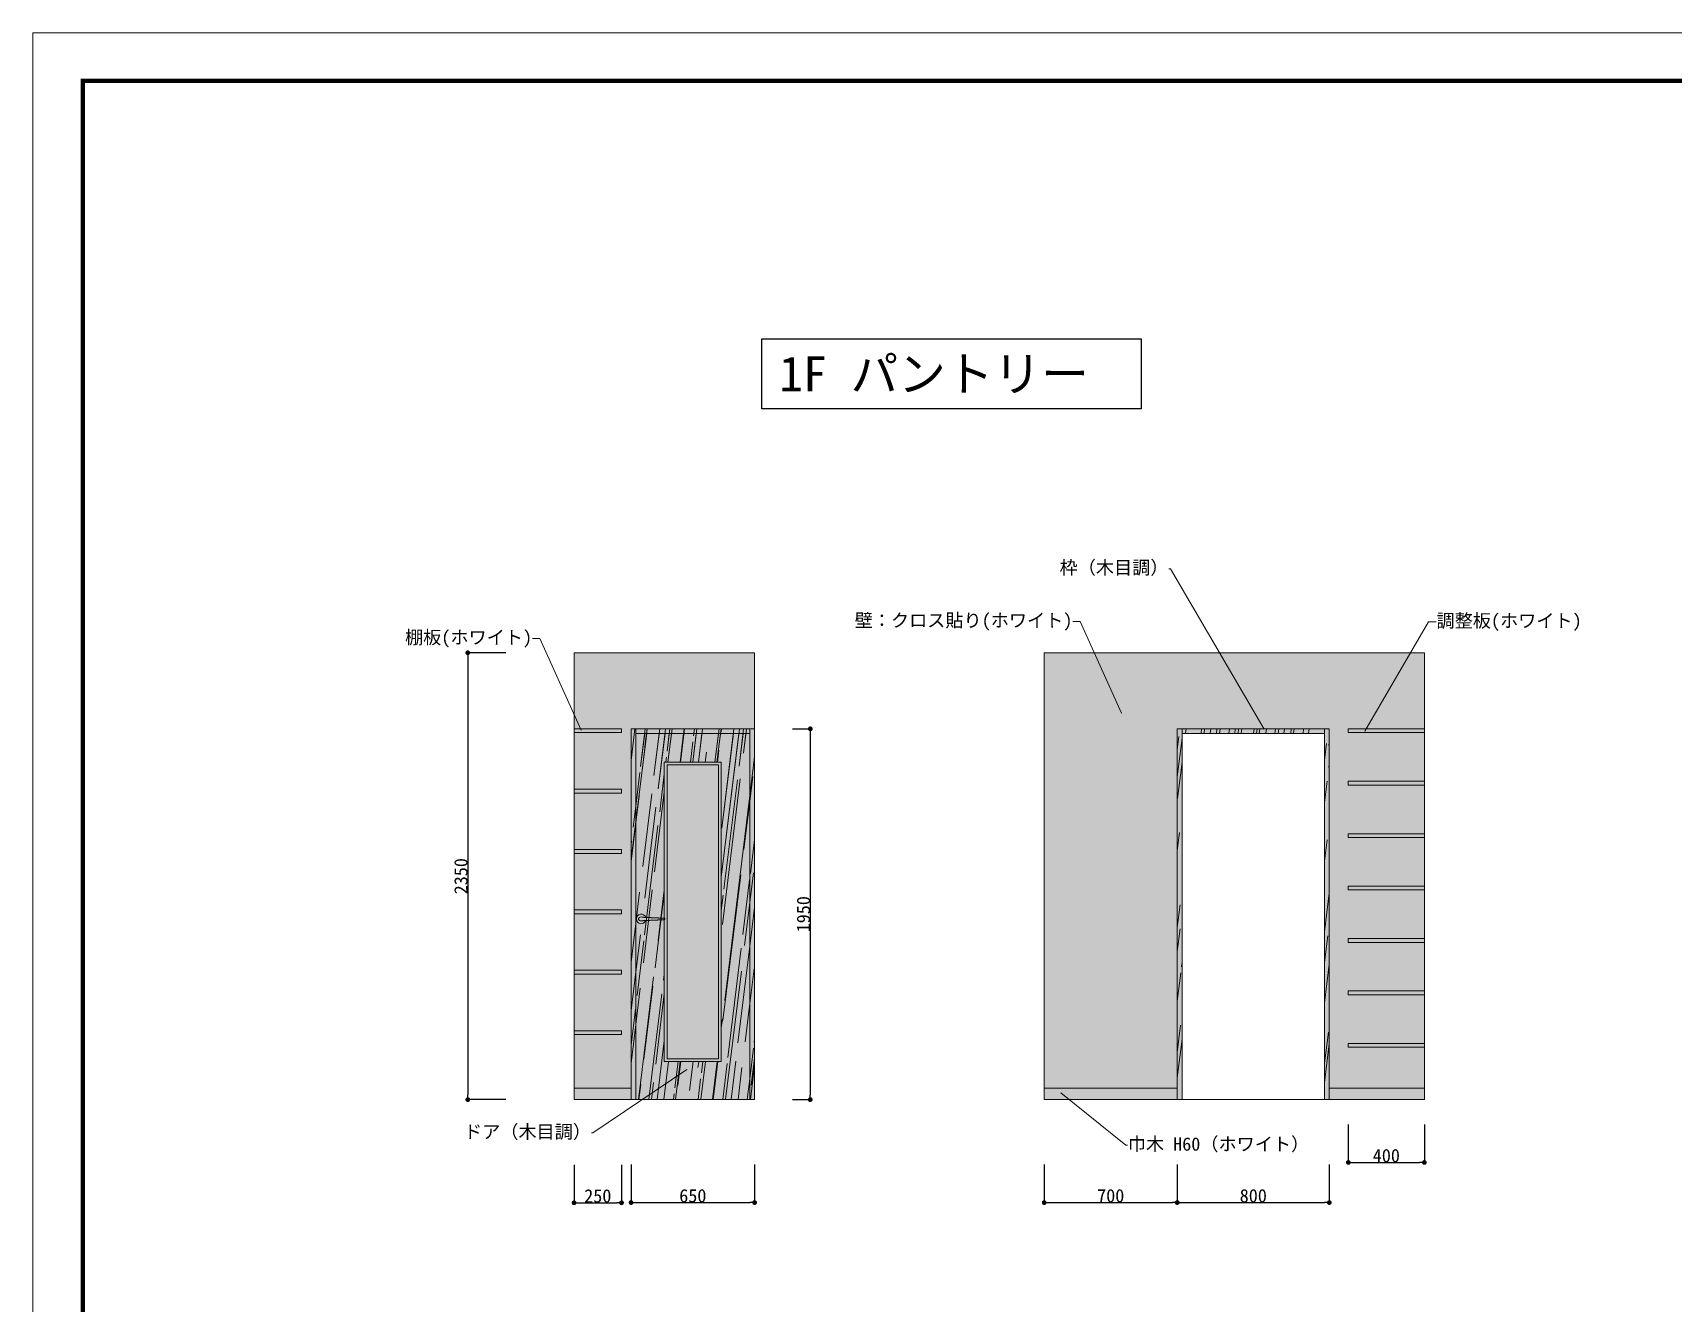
# Model space of a CAD drawing. Header units: millimetres. Extents: x -63086 to 144078, y -129912 to 13382.
# Drawn here: x 13391 to 22021, y -65990 to -59310 of the extents above; entities that cross this region are included whole.
import ezdxf
from ezdxf import colors
from ezdxf.entities.mleader import LeaderData, LeaderLine
from ezdxf.math import Vec2, Vec3

# ---------------------------------------------------------------- set-up
doc = ezdxf.new("R2010")
doc.units = ezdxf.units.MM
doc.layers.get('0').update_dxf_attribs({"lineweight": 0})
for name, color, linetype, lineweight in [('002寸法', 7, 'Continuous', 0), ('01用紙枠', 7, 'Continuous', 5), ('097家具', 7, 'Continuous', 0), ('展開', 7, 'Continuous', 9), ('展開建具用', 250, 'Continuous', 9)]:
    doc.layers.add(name, color=color, linetype=linetype, lineweight=lineweight)
doc.layers.add('文字', color=7, linetype='Continuous')
doc.styles.get("Standard").update_dxf_attribs({"font": 'MS Mincho.ttf'})
doc.styles.add('小岩', font='MS Mincho.ttf', dxfattribs={"height": 150})
doc.dimstyles.new('寸法', dxfattribs={"dimtxt": 70, "dimasz": 25, "dimexe": 1.5, "dimexo": 200, "dimtad": 1, "dimdec": 0, "dimtxsty": 'Standard', "dimblk": 'DOT', "dimcen": 2.5, "dimadec": 0, "dimazin": 0, "dimtfac": 1, "dimtdec": 0, "dimtmove": 0, "dimatfit": 3, "dimfxl": 200, "dimfxlon": 1, "dimarcsym": 0})
pattern_1 = [(83, (1252.19, 1136.71), (-69.92233, 222.52405), [1447.8, -193.04, 482.6, -96.52]), (83, (1219.93, 1270), (-139.17757, -80.156), [289.56, -31.8516, 579.12, -72.39]), (83, (1176.64, 1194.606), (-3.01966, 506.04398), [772.16, -135.128, 386.08, -96.52])]

# ---------------------------------------------------------------- blocks, each defined once
blk = doc.blocks.new('_Dot')
at = {"color": 0, "linetype": 'ByBlock', "lineweight": -2}
blk.add_line((-0.5, 0), (-1, 0), dxfattribs=at)
at = {"color": 0, "linetype": 'ByBlock', "const_width": 0.5}
blk.add_lwpolyline([(-0.25, 0, 1), (0.25, 0, 1)], format="xyb", close=True, dxfattribs=at)
blk = doc.blocks.new('*D264')
at = {"layer": 'Defpoints', "color": 0, "ltscale": 10, "transparency": 16777216}
for p in [(16238, -62569.8), (15679, -64919.8), (16238, -64919.8)]:
    blk.add_point(p, dxfattribs=at)
at = {"layer": '展開建具用', "color": 0, "lineweight": -2, "ltscale": 10, "transparency": 16777216}
for p, q in [((15879, -62569.8), (15677.5, -62569.8)), ((15679, -62594.8), (15679, -64894.8)), ((15879, -64919.8), (15677.5, -64919.8))]:
    blk.add_line(p, q, dxfattribs=at)
at = {"layer": '展開建具用', "color": 0, "lineweight": -2, "ltscale": 10, "transparency": 16777216, "xscale": 25, "yscale": 25, "zscale": 25}
for p, rotation in [((15679, -62569.8), 90), ((15679, -64919.8), 270)]:
    blk.add_blockref('_Dot', p, dxfattribs=dict(at, rotation=rotation))
at = {"layer": '展開建具用', "color": 0, "ltscale": 10, "transparency": 16777216, "insert": (15643.4, -63744.8), "char_height": 70, "attachment_point": 5, "rotation": 90}
blk.add_mtext('2350', dxfattribs=at)
blk = doc.blocks.new('*D265')
at = {"layer": '002寸法', "color": 0, "lineweight": -2, "ltscale": 10, "transparency": 16777216}
for p, q in [((17388, -62969.8), (17482.5, -62969.8)), ((17481, -62994.8), (17481, -64894.8)), ((17388, -64919.8), (17482.5, -64919.8))]:
    blk.add_line(p, q, dxfattribs=at)
at = {"layer": 'Defpoints', "color": 0, "ltscale": 10, "transparency": 16777216}
for p in [(17188, -62969.8), (17188, -64919.8), (17481, -64919.8)]:
    blk.add_point(p, dxfattribs=at)
at = {"layer": '002寸法', "color": 0, "lineweight": -2, "ltscale": 10, "transparency": 16777216, "xscale": 25, "yscale": 25, "zscale": 25}
for p, rotation in [((17481, -62969.8), 90), ((17481, -64919.8), 270)]:
    blk.add_blockref('_Dot', p, dxfattribs=dict(at, rotation=rotation))
at = {"layer": '002寸法', "color": 0, "ltscale": 10, "transparency": 16777216, "insert": (17445.3, -63944.8), "char_height": 70, "attachment_point": 5, "rotation": 90}
blk.add_mtext('1950', dxfattribs=at)
blk = doc.blocks.new('*D266')
at = {"layer": '002寸法', "color": 0, "lineweight": -2, "ltscale": 10, "transparency": 16777216}
for p, q in [((16238, -65262.3), (16238, -65463.8)), ((16488, -65262.3), (16488, -65463.8)), ((16263, -65462.3), (16463, -65462.3))]:
    blk.add_line(p, q, dxfattribs=at)
at = {"layer": 'Defpoints', "color": 0, "ltscale": 10, "transparency": 16777216}
for p in [(16238, -64855.6), (16488, -64855.6), (16488, -65462.3)]:
    blk.add_point(p, dxfattribs=at)
at = {"layer": '002寸法', "color": 0, "lineweight": -2, "ltscale": 10, "transparency": 16777216, "xscale": 25, "yscale": 25, "zscale": 25, "rotation": 180}
blk.add_blockref('_Dot', (16238, -65462.3), dxfattribs=at)
at = {"layer": '002寸法', "color": 0, "lineweight": -2, "ltscale": 10, "transparency": 16777216, "xscale": 25, "yscale": 25, "zscale": 25}
blk.add_blockref('_Dot', (16488, -65462.3), dxfattribs=at)
at = {"layer": '002寸法', "color": 0, "ltscale": 10, "transparency": 16777216, "insert": (16363, -65426.7), "char_height": 70, "attachment_point": 5}
blk.add_mtext('250', dxfattribs=at)
blk = doc.blocks.new('*D267')
at = {"layer": '002寸法', "color": 0, "lineweight": -2, "ltscale": 10, "transparency": 16777216}
for p, q in [((16538, -65261.3), (16538, -65462.8)), ((17188, -65261.3), (17188, -65462.8)), ((16563, -65461.3), (17163, -65461.3))]:
    blk.add_line(p, q, dxfattribs=at)
at = {"layer": 'Defpoints', "color": 0, "ltscale": 10, "transparency": 16777216}
for p in [(16538, -64989.9), (17188, -64989.9), (17188, -65461.3)]:
    blk.add_point(p, dxfattribs=at)
at = {"layer": '002寸法', "color": 0, "lineweight": -2, "ltscale": 10, "transparency": 16777216, "xscale": 25, "yscale": 25, "zscale": 25, "rotation": 180}
blk.add_blockref('_Dot', (16538, -65461.3), dxfattribs=at)
at = {"layer": '002寸法', "color": 0, "lineweight": -2, "ltscale": 10, "transparency": 16777216, "xscale": 25, "yscale": 25, "zscale": 25}
blk.add_blockref('_Dot', (17188, -65461.3), dxfattribs=at)
at = {"layer": '002寸法', "color": 0, "ltscale": 10, "transparency": 16777216, "insert": (16863, -65425.7), "char_height": 70, "attachment_point": 5}
blk.add_mtext('650', dxfattribs=at)
blk = doc.blocks.new('*D268')
at = {"layer": '002寸法', "color": 0, "lineweight": -2, "ltscale": 10, "transparency": 16777216}
for p, q in [((18711.7, -65261.3), (18711.7, -65462.8)), ((19411.7, -65261.3), (19411.7, -65462.8)), ((18736.7, -65461.3), (19386.7, -65461.3))]:
    blk.add_line(p, q, dxfattribs=at)
at = {"layer": 'Defpoints', "color": 0, "ltscale": 10, "transparency": 16777216}
for p in [(18711.7, -64919.8), (19411.7, -64919.8), (19411.7, -65461.3)]:
    blk.add_point(p, dxfattribs=at)
at = {"layer": '002寸法', "color": 0, "lineweight": -2, "ltscale": 10, "transparency": 16777216, "xscale": 25, "yscale": 25, "zscale": 25, "rotation": 180}
blk.add_blockref('_Dot', (18711.7, -65461.3), dxfattribs=at)
at = {"layer": '002寸法', "color": 0, "lineweight": -2, "ltscale": 10, "transparency": 16777216, "xscale": 25, "yscale": 25, "zscale": 25}
blk.add_blockref('_Dot', (19411.7, -65461.3), dxfattribs=at)
at = {"layer": '002寸法', "color": 0, "ltscale": 10, "transparency": 16777216, "insert": (19061.7, -65425.7), "char_height": 70, "attachment_point": 5}
blk.add_mtext('700', dxfattribs=at)
blk = doc.blocks.new('*D269')
at = {"layer": '002寸法', "color": 0, "lineweight": -2, "ltscale": 10, "transparency": 16777216}
for p, q in [((19411.7, -65261.3), (19411.7, -65462.8)), ((20211.7, -65261.3), (20211.7, -65462.8)), ((19436.7, -65461.3), (20186.7, -65461.3))]:
    blk.add_line(p, q, dxfattribs=at)
at = {"layer": 'Defpoints', "color": 0, "ltscale": 10, "transparency": 16777216}
for p in [(19411.7, -64919.8), (20211.7, -64919.8), (20211.7, -65461.3)]:
    blk.add_point(p, dxfattribs=at)
at = {"layer": '002寸法', "color": 0, "lineweight": -2, "ltscale": 10, "transparency": 16777216, "xscale": 25, "yscale": 25, "zscale": 25, "rotation": 180}
blk.add_blockref('_Dot', (19411.7, -65461.3), dxfattribs=at)
at = {"layer": '002寸法', "color": 0, "lineweight": -2, "ltscale": 10, "transparency": 16777216, "xscale": 25, "yscale": 25, "zscale": 25}
blk.add_blockref('_Dot', (20211.7, -65461.3), dxfattribs=at)
at = {"layer": '002寸法', "color": 0, "ltscale": 10, "transparency": 16777216, "insert": (19811.7, -65425.7), "char_height": 70, "attachment_point": 5}
blk.add_mtext('800', dxfattribs=at)
blk = doc.blocks.new('*D270')
at = {"layer": '002寸法', "color": 0, "lineweight": -2, "ltscale": 10, "transparency": 16777216}
for p, q in [((20311.7, -65050.2), (20311.7, -65251.7)), ((20711.7, -65050.2), (20711.7, -65251.7)), ((20336.7, -65250.2), (20686.7, -65250.2))]:
    blk.add_line(p, q, dxfattribs=at)
at = {"layer": 'Defpoints', "color": 0, "ltscale": 10, "transparency": 16777216}
for p in [(20311.7, -64644.1), (20711.7, -64644.1), (20711.7, -65250.2)]:
    blk.add_point(p, dxfattribs=at)
at = {"layer": '002寸法', "color": 0, "lineweight": -2, "ltscale": 10, "transparency": 16777216, "xscale": 25, "yscale": 25, "zscale": 25, "rotation": 180}
blk.add_blockref('_Dot', (20311.7, -65250.2), dxfattribs=at)
at = {"layer": '002寸法', "color": 0, "lineweight": -2, "ltscale": 10, "transparency": 16777216, "xscale": 25, "yscale": 25, "zscale": 25}
blk.add_blockref('_Dot', (20711.7, -65250.2), dxfattribs=at)
at = {"layer": '002寸法', "color": 0, "ltscale": 10, "transparency": 16777216, "insert": (20511.7, -65214.6), "char_height": 70, "attachment_point": 5}
blk.add_mtext('400', dxfattribs=at)

msp = doc.modelspace()

# ---------------------------------------------------------------- hatches: boundary and pattern name
at = {"ltscale": 10, "true_color": 0x9c5e31, "transparency": 33554541}
h = msp.add_hatch(dxfattribs=at)
h.set_pattern_fill('AR-RROOF', color=25, scale=3.8, angle=83)
h.set_pattern_definition(pattern_1)
h.paths.add_polyline_path([(16562.967, -62969.8059), (16537.967, -62969.8059), (16537.967, -64919.8059), (16562.967, -64919.8059)])
h.paths.add_polyline_path([(17187.967, -62969.8059), (17162.967, -62969.8059), (17162.967, -64919.8059), (17187.967, -64919.8059)])
h = msp.add_hatch(dxfattribs=at)
h.set_pattern_fill('AR-RROOF', color=25, scale=3.8, angle=83)
h.set_pattern_definition(pattern_1)
h.paths.add_polyline_path([(17162.967, -62994.8059), (16562.967, -62994.8059), (16562.967, -64919.8059), (17162.967, -64919.8059)])
h.paths.add_polyline_path([(17012.967, -63144.8059), (17012.967, -64719.8059), (16712.967, -64719.8059), (16712.967, -63144.8059)], flags=16)
h.paths.add_polyline_path([(16997.967, -63159.8059), (16997.967, -64704.8059), (16727.967, -64704.8059), (16727.967, -63159.8059)], flags=0)
h.paths.add_polyline_path([(17162.967, -62969.8059), (16562.967, -62969.8059), (16562.967, -62994.8059), (17162.967, -62994.8059)])
h = msp.add_hatch(dxfattribs=at)
h.set_pattern_fill('AR-RROOF', color=25, scale=3.8, angle=83)
h.set_pattern_definition(pattern_1)
h.paths.add_polyline_path([(17162.967, -62994.8059), (16562.967, -62994.8059), (16562.967, -64919.8059), (17162.967, -64919.8059)])
h.paths.add_polyline_path([(17012.967, -63144.8059), (17012.967, -64719.8059), (16712.967, -64719.8059), (16712.967, -63144.8059)], flags=16)
h.paths.add_polyline_path([(16997.967, -63159.8059), (16997.967, -64704.8059), (16727.967, -64704.8059), (16727.967, -63159.8059)], flags=0)
h = msp.add_hatch(dxfattribs=at)
h.set_pattern_fill('AR-RROOF', color=25, scale=3.8, angle=83)
h.set_pattern_definition(pattern_1)
h.paths.add_polyline_path([(19436.7194, -62969.8059), (19411.7194, -62969.8059), (19411.7194, -64919.8059), (19436.7194, -64919.8059)])
h.paths.add_polyline_path([(20186.7194, -62969.8059), (19436.7194, -62969.8059), (19436.7194, -62994.8059), (20186.7194, -62994.8059)])
h.paths.add_polyline_path([(20211.7194, -62969.8059), (20186.7194, -62969.8059), (20186.7194, -62994.8059), (20186.7194, -64919.8059), (20211.7194, -64919.8059)])
at = {"layer": '097家具', "ltscale": 10, "true_color": 0xfffcf5, "transparency": 33554597}
h = msp.add_hatch(color=7, dxfattribs=at)
h.dxf.hatch_style = 1
h.paths.add_polyline_path([(16487.967, -62969.8059), (16237.967, -62969.8059), (16237.967, -62989.8059), (16487.967, -62989.8059)])
h.paths.add_polyline_path([(16487.967, -63287.3059), (16237.967, -63287.3059), (16237.967, -63307.3059), (16487.967, -63307.3059)])
h.paths.add_polyline_path([(16487.967, -63604.8059), (16237.967, -63604.8059), (16237.967, -63624.8059), (16487.967, -63624.8059)])
h.paths.add_polyline_path([(16487.967, -63922.3059), (16237.967, -63922.3059), (16237.967, -63942.3059), (16487.967, -63942.3059)])
h.paths.add_polyline_path([(16487.967, -64239.8059), (16237.967, -64239.8059), (16237.967, -64259.8059), (16487.967, -64259.8059)])
h.paths.add_polyline_path([(16487.967, -64557.3059), (16237.967, -64557.3059), (16237.967, -64577.3059), (16487.967, -64577.3059)])
h = msp.add_hatch(color=7, dxfattribs=at)
h.dxf.hatch_style = 1
h.paths.add_polyline_path([(20711.7194, -62969.8059), (20311.7194, -62969.8059), (20311.7194, -62989.8059), (20711.7194, -62989.8059)])
h.paths.add_polyline_path([(20711.7194, -63245.5202), (20311.7194, -63245.5202), (20311.7194, -63265.5202), (20711.7194, -63265.5202)])
h.paths.add_polyline_path([(20711.7194, -63521.2344), (20311.7194, -63521.2344), (20311.7194, -63541.2344), (20711.7194, -63541.2344)])
h.paths.add_polyline_path([(20711.7194, -63796.9487), (20311.7194, -63796.9487), (20311.7194, -63816.9487), (20711.7194, -63816.9487)])
h.paths.add_polyline_path([(20711.7194, -64072.663), (20311.7194, -64072.663), (20311.7194, -64092.663), (20711.7194, -64092.663)])
h.paths.add_polyline_path([(20711.7194, -64348.3773), (20311.7194, -64348.3773), (20311.7194, -64368.3773), (20711.7194, -64368.3773)])
h.paths.add_polyline_path([(20711.7194, -64624.0916), (20311.7194, -64624.0916), (20311.7194, -64644.0916), (20711.7194, -64644.0916)])
at = {"layer": '展開', "ltscale": 10, "true_color": 0xfffefa}
h = msp.add_hatch(color=7, dxfattribs=at)
h.dxf.hatch_style = 1
h.paths.add_polyline_path([(16537.967, -62969.8059), (16562.967, -62969.8059), (17187.967, -62969.8059), (17187.967, -62569.8059), (16237.967, -62569.8059), (16237.967, -62969.8059), (16487.967, -62969.8059), (16487.967, -62989.8059), (16237.967, -62989.8059), (16237.967, -63287.3059), (16487.967, -63287.3059), (16487.967, -63307.3059), (16237.967, -63307.3059), (16237.967, -63604.8059), (16487.967, -63604.8059), (16487.967, -63624.8059), (16237.967, -63624.8059), (16237.967, -63922.3059), (16487.967, -63922.3059), (16487.967, -63942.3059), (16237.967, -63942.3059), (16237.967, -64239.8059), (16487.967, -64239.8059), (16487.967, -64259.8059), (16237.967, -64259.8059), (16237.967, -64557.3059), (16487.967, -64557.3059), (16487.967, -64577.3059), (16237.967, -64577.3059), (16237.967, -64859.8059), (16537.967, -64859.8059), (16537.967, -63969.8059)])
h = msp.add_hatch(color=7, dxfattribs=at)
h.dxf.hatch_style = 1
h.paths.add_polyline_path([(19411.7194, -62969.8059), (20211.7194, -62969.8059), (20211.7194, -64859.8059), (20711.7194, -64859.8059), (20711.7194, -64644.0916), (20311.7194, -64644.0916), (20311.7194, -64624.0916), (20711.7194, -64624.0916), (20711.7194, -64368.3773), (20311.7194, -64368.3773), (20311.7194, -64348.3773), (20711.7194, -64348.3773), (20711.7194, -64092.663), (20311.7194, -64092.663), (20311.7194, -64072.663), (20711.7194, -64072.663), (20711.7194, -63816.9487), (20311.7194, -63816.9487), (20311.7194, -63796.9487), (20711.7194, -63796.9487), (20711.7194, -63541.2344), (20311.7194, -63541.2344), (20311.7194, -63521.2344), (20711.7194, -63521.2344), (20711.7194, -63265.5202), (20311.7194, -63265.5202), (20311.7194, -63245.5202), (20711.7194, -63245.5202), (20711.7194, -62989.8059), (20311.7194, -62989.8059), (20311.7194, -62969.8059), (20711.7194, -62969.8059), (20711.7194, -62569.8059), (18711.7194, -62569.8059), (18711.7194, -64859.8059), (19411.7194, -64859.8059)])
at = {"layer": '展開', "ltscale": 10, "true_color": 0xf0c089, "transparency": 33554607}
h = msp.add_hatch(color=31, dxfattribs=at)
h.dxf.hatch_style = 1
h.paths.add_polyline_path([(17162.967, -62969.8059), (16562.967, -62969.8059), (16562.967, -62994.8059), (17162.967, -62994.8059)])
h.paths.add_polyline_path([(16562.967, -62969.8059), (16537.967, -62969.8059), (16537.967, -64919.8059), (16562.967, -64919.8059)])
h.paths.add_polyline_path([(17187.967, -62969.8059), (17162.967, -62969.8059), (17162.967, -62994.8059), (17162.967, -64919.8059), (17187.967, -64919.8059)])
h = msp.add_hatch(color=31, dxfattribs=at)
h.dxf.hatch_style = 1
h.paths.add_polyline_path([(17162.967, -62994.8059), (16562.967, -62994.8059), (16562.967, -64919.8059), (17162.967, -64919.8059)])
h.paths.add_polyline_path([(17012.967, -63144.8059), (17012.967, -64719.8059), (16712.967, -64719.8059), (16712.967, -63144.8059)], flags=16)
h.paths.add_polyline_path([(16997.967, -63159.8059), (16997.967, -64704.8059), (16727.967, -64704.8059), (16727.967, -63159.8059)], flags=0)
h = msp.add_hatch(color=31, dxfattribs=at)
h.dxf.hatch_style = 1
h.paths.add_polyline_path([(20186.7194, -62969.8059), (19436.7194, -62969.8059), (19436.7194, -62994.8059), (20186.7194, -62994.8059)])
h.paths.add_polyline_path([(19436.7194, -62969.8059), (19411.7194, -62969.8059), (19411.7194, -64919.8059), (19436.7194, -64919.8059)])
h.paths.add_polyline_path([(20211.7194, -62969.8059), (20186.7194, -62969.8059), (20186.7194, -62994.8059), (20186.7194, -64919.8059), (20211.7194, -64919.8059)])
at = {"layer": '展開', "ltscale": 10, "true_color": 0xe89e4a, "transparency": 33554607}
h = msp.add_hatch(color=33, dxfattribs=at)
h.dxf.hatch_style = 1
h.paths.add_polyline_path([(17012.967, -63144.8059), (16712.967, -63144.8059), (16712.967, -64719.8059), (17012.967, -64719.8059)])
h.paths.add_polyline_path([(16997.967, -63159.8059), (16997.967, -64704.8059), (16727.967, -64704.8059), (16727.967, -63159.8059)], flags=16)
at = {"layer": '展開', "ltscale": 10}
h = msp.add_hatch(color=256, dxfattribs=at)
h.dxf.hatch_style = 1
h.set_gradient(color1=(122, 175, 223), name='CYLINDER')
h.paths.add_polyline_path([(16997.967, -63159.8059), (16727.967, -63159.8059), (16727.967, -64704.8059), (16997.967, -64704.8059)])
at = {"layer": '展開', "ltscale": 10, "true_color": 0xffffff}
h = msp.add_hatch(color=7, dxfattribs=at)
h.dxf.hatch_style = 1
h.paths.add_polyline_path([(16537.967, -64859.8059), (16237.967, -64859.8059), (16237.967, -64919.8059), (16537.967, -64919.8059)])
h = msp.add_hatch(color=7, dxfattribs=at)
h.dxf.hatch_style = 1
h.paths.add_polyline_path([(19411.7194, -64859.8059), (18711.7194, -64859.8059), (18711.7194, -64919.8059), (19411.7194, -64919.8059)])
h.paths.add_polyline_path([(20711.7194, -64859.8059), (20211.7194, -64859.8059), (20211.7194, -64919.8059), (20711.7194, -64919.8059)])
at = {"layer": '展開建具用', "ltscale": 10, "true_color": 0x636466, "transparency": 33554687}
h = msp.add_hatch(color=251, dxfattribs=at)
h.dxf.hatch_style = 1
edge = h.paths.add_edge_path()
edge.add_line((16716.4081, -63969.8059), (16577.9081, -63969.8059))
edge.add_line((16577.9081, -63969.8059), (16577.9081, -63972.6138))
edge.add_spline(control_points=[(16577.9081, -63972.6138), (16577.9081, -63972.8879), (16577.9412, -63973.0955), (16578.0738, -63973.5), (16578.1699, -63973.687), (16578.2958, -63973.8585)], knot_values=[0, 0, 0, 0, 0.5, 0.5, 1, 1, 1, 1], degree=3, periodic=0)
edge.add_arc((16591.0253, -63964.5158), 15.79, 216.27792689, 287.87990116)
edge.add_spline(control_points=[(16595.8732, -63979.5433), (16595.9332, -63979.5339), (16596.1275, -63979.5042), (16596.5581, -63979.4417), (16597.2132, -63979.354), (16597.9865, -63979.2571), (16598.7982, -63979.1606), (16599.6344, -63979.0648), (16600.5127, -63978.967), (16601.4681, -63978.8625), (16602.442, -63978.7579), (16603.4561, -63978.651), (16604.4736, -63978.5453), (16605.3913, -63978.4522), (16606.0217, -63978.3859), (16606.3545, -63978.3471), (16606.541, -63978.3333), (16606.8057, -63978.3153), (16607.1929, -63978.2914), (16607.783, -63978.2578), (16608.6179, -63978.214), (16609.5828, -63978.1667), (16610.8249, -63978.1085), (16612.3289, -63978.0412), (16613.8088, -63977.9747), (16614.7239, -63977.9337), (16615.0551, -63977.9188)], knot_values=[0.028240646, 0.028240646, 0.028240646, 0.028240646, 0.037245132, 0.054306388, 0.070959441, 0.086140608, 0.100104464, 0.112862601, 0.12460923, 0.136474019, 0.149774797, 0.161160669, 0.173281009, 0.184572217, 0.194356173, 0.203135294, 0.210902046, 0.21568858, 0.220155402, 0.226420437, 0.233413261, 0.240686241, 0.247886187, 0.259671133, 0.271817682, 0.278709051, 0.278709051, 0.278709051, 0.278709051], degree=3, periodic=0)
edge.add_spline(control_points=[(16615.0551, -63977.9188), (16615.3255, -63977.9067), (16616.2153, -63977.8668), (16617.7411, -63977.7985), (16620.2881, -63977.6846), (16623.5565, -63977.5387), (16627.848, -63977.3477), (16632.5752, -63977.138), (16637.6816, -63976.9122), (16643.1026, -63976.6732), (16648.7197, -63976.4265), (16654.4826, -63976.1743), (16660.0625, -63975.931), (16664.8066, -63975.7248), (16668.742, -63975.5541), (16671.9991, -63975.4132), (16675.3768, -63975.2673), (16678.9977, -63975.1112), (16682.1219, -63974.9759), (16684.6279, -63974.8668), (16686.3665, -63974.7907), (16687.9567, -63974.7206), (16689.3619, -63974.6583), (16690.5846, -63974.6038), (16691.6542, -63974.5558), (16692.6268, -63974.5119), (16693.6266, -63974.4664), (16694.7476, -63974.4151), (16695.9948, -63974.3574), (16697.2388, -63974.299), (16698.355, -63974.246), (16699.3363, -63974.1988), (16700.3724, -63974.1483), (16701.6082, -63974.0871), (16703.1196, -63974.0106), (16704.7584, -63973.9252), (16706.3792, -63973.8376), (16707.8657, -63973.7541), (16709.1996, -63973.6762), (16710.6673, -63973.5871), (16711.7772, -63973.5165), (16712.644, -63973.4596), (16713.0032, -63973.436), (16713.268, -63973.419), (16713.5186, -63973.4034), (16713.6969, -63973.3925), (16713.9491, -63973.3777), (16714.0924, -63973.369), (16714.2503, -63973.3613), (16714.6002, -63973.3409)], knot_values=[0.278709051, 0.278709051, 0.278709051, 0.278709051, 0.284334701, 0.297221625, 0.310477214, 0.337391746, 0.365374306, 0.400089484, 0.436259028, 0.472333136, 0.513762363, 0.554107497, 0.593219579, 0.630703314, 0.653400218, 0.675478445, 0.69870731, 0.723871797, 0.750850288, 0.763670418, 0.775995737, 0.787029797, 0.796787961, 0.80528728, 0.812544812, 0.819129018, 0.825614974, 0.833450397, 0.842589346, 0.851758309, 0.859580466, 0.866093949, 0.872460141, 0.881496685, 0.892356754, 0.904769065, 0.916755579, 0.927739338, 0.937821314, 0.947097075, 0.961738333, 0.96514176, 0.968521843, 0.972131896, 0.976127277, 0.983236716, 0.990038848, 0.996392049, 1, 1, 1, 1], degree=3, periodic=0)
edge.add_spline(control_points=[(16714.6002, -63973.3409), (16714.6063, -63973.3403), (16714.6272, -63973.3384), (16714.7116, -63973.3282), (16714.8834, -63973.2968), (16715.1335, -63973.2228), (16715.4529, -63973.067), (16715.6959, -63972.9042), (16715.8081, -63972.7741), (16715.8205, -63972.7598)], knot_values=[0, 0, 0, 0, 0.028520161, 0.096340886, 0.216640523, 0.400865202, 0.641025772, 0.960302078, 1, 1, 1, 1], degree=3, periodic=0)
edge.add_arc((16714.4081, -63971.3499), 2, 316.10352685, 360)
edge.add_line((16716.4081, -63971.3499), (16716.4081, -63969.8059))
edge = h.paths.add_edge_path()
edge.add_spline(control_points=[(16714.593, -63966.2701), (16714.2704, -63966.2517), (16714.1498, -63966.2461), (16714.06, -63966.2403), (16713.8596, -63966.2291), (16713.647, -63966.2163), (16713.3914, -63966.2003), (16713.0477, -63966.1784), (16712.3521, -63966.1329), (16711.5676, -63966.0822), (16710.4944, -63966.0143), (16709.0791, -63965.9284), (16707.4073, -63965.8317), (16705.7115, -63965.7379), (16704.0547, -63965.6497), (16702.4357, -63965.5663), (16700.5283, -63965.4708), (16698.3374, -63965.3644), (16695.9564, -63965.2524), (16693.8129, -63965.1537), (16691.7882, -63965.0619), (16689.6535, -63964.9663), (16687.1874, -63964.8571), (16684.0702, -63964.7205), (16680.503, -63964.5656), (16676.7002, -63964.4015), (16673.1507, -63964.2484), (16668.8524, -63964.0625), (16663.6119, -63963.8352), (16657.2631, -63963.5588), (16650.6489, -63963.2698), (16644.3819, -63962.9948), (16638.5326, -63962.7372), (16633.2384, -63962.5032), (16628.0665, -63962.2738), (16623.111, -63962.0532), (16618.7993, -63961.8607), (16616.1381, -63961.7415), (16615.0551, -63961.693)], knot_values=[0, 0, 0, 0, 0.001477254, 0.006770593, 0.012028741, 0.017397883, 0.022792797, 0.029794391, 0.035808231, 0.042458194, 0.050150851, 0.062301577, 0.075397701, 0.088097334, 0.100335264, 0.112049663, 0.12349401, 0.141650697, 0.159030056, 0.174083601, 0.187063742, 0.201839649, 0.219148517, 0.239033374, 0.267439347, 0.294155058, 0.319034983, 0.342269718, 0.384891423, 0.429816484, 0.47672954, 0.525155941, 0.562791718, 0.600781201, 0.637316785, 0.672198592, 0.705423187, 0.728211882, 0.728211882, 0.728211882, 0.728211882], degree=3, periodic=0)
edge.add_arc((16591.4081, -63969.8059), 25, 18.93629742, 180)
edge.add_line((16566.4081, -63969.8059), (16716.4081, -63969.8059))
edge.add_line((16716.4081, -63969.8059), (16716.4081, -63968.2618))
edge.add_arc((16714.4081, -63968.2618), 2, 0, 40.63089804)
edge.add_spline(control_points=[(16715.9105, -63966.9459), (16715.9033, -63966.9363), (16715.8332, -63966.8429), (16715.669, -63966.7035), (16715.4349, -63966.5375), (16715.2039, -63966.4218), (16714.9945, -63966.346), (16714.8215, -63966.3029), (16714.696, -63966.2818), (16714.6257, -63966.2732), (16714.6024, -63966.271), (16714.593, -63966.2701)], knot_values=[0, 0, 0, 0, 0.022776859, 0.221912684, 0.404253717, 0.568230562, 0.711089251, 0.827424936, 0.909057873, 0.963339166, 1, 1, 1, 1], degree=3, periodic=0)
edge = h.paths.add_edge_path(flags=17)
edge.add_spline(control_points=[(16577.9087, -63966.9539), (16577.9085, -63966.9535), (16577.9043, -63966.9449), (16577.9062, -63966.9407), (16577.9081, -63966.9367)], knot_values=[0.606879778, 0.606879778, 0.606879778, 0.606879778, 0.625289308, 1, 1, 1, 1], degree=3, periodic=0)
edge.add_spline(control_points=[(16577.9081, -63966.998), (16577.9081, -63966.9941), (16577.9081, -63966.9903), (16577.9082, -63966.9864)], knot_values=[0.987092379, 0.987092379, 0.987092379, 0.987092379, 0.996192369, 0.996192369, 0.996192369, 0.996192369], degree=3, periodic=0)
edge.add_spline(control_points=[(16578.2958, -63965.7532), (16578.1699, -63965.9909), (16578.0738, -63966.1779), (16577.9463, -63966.5669), (16577.9134, -63966.7581), (16577.9087, -63966.9539)], knot_values=[0, 0, 0, 0, 0.5, 0.5, 0.961600802, 0.961600802, 0.961600802, 0.961600802], degree=3, periodic=0)
h.paths.add_polyline_path([(16615.0551, -63977.9188), (16612.0446, -63978.0539), (16609.0873, -63978.1911), (16606.8591, -63978.3122), (16606.0413, -63978.3829), (16604.5785, -63978.535), (16602.8024, -63978.72), (16601.132, -63978.8994), (16599.5947, -63979.0698), (16598.2897, -63979.2213), (16597.2191, -63979.3543), (16596.4157, -63979.4628), (16595.8732, -63979.5433, -0.323000712), (16578.296, -63973.8589), (16578.0837, -63973.4949), (16577.9523, -63973.0914), (16577.9081, -63972.6138), (16577.9081, -63969.8059), (16573.3257, -63969.8059), (16573.3257, -63987.0694, 0.562269333)])
h.paths.add_polyline_path([(16573.3257, -63969.8059), (16566.4081, -63969.8059, 0.192899139), (16573.3257, -63987.0694)])

# ---------------------------------------------------------------- linework, layer by layer
at = {"layer": '01用紙枠'}
msp.add_lwpolyline([(13390.554, -59309.658), (13390.554, -72670.7509), (32285.0288, -72670.7509), (32285.0288, -59309.658)], close=True, dxfattribs=at)
msp.add_lwpolyline([(13390.554, -59309.658), (13390.554, -72670.7509), (32285.0288, -72670.7509), (32285.0288, -59309.658)], close=True, dxfattribs=at)
at = {"layer": '01用紙枠', "const_width": 22.4934}
msp.add_lwpolyline([(13653.0698, -72417.6248), (32022.513, -72417.6248), (32022.513, -59562.7841), (13653.0698, -59562.7841)], close=True, dxfattribs=at)
msp.add_lwpolyline([(13653.0698, -72417.6248), (32022.513, -72417.6248), (32022.513, -59562.7841), (13653.0698, -59562.7841)], close=True, dxfattribs=at)
msp.add_lwpolyline([(13653.0698, -72417.6248), (32022.513, -72417.6248), (32022.513, -59562.7841), (13653.0698, -59562.7841)], close=True, dxfattribs=at)
at = {"layer": '01用紙枠', "lineweight": 5, "const_width": 22.4934}
msp.add_lwpolyline([(13653.0698, -72417.6248), (32022.513, -72417.6248), (32022.513, -59562.7841), (13653.0698, -59562.7841)], close=True, dxfattribs=at)
msp.add_lwpolyline([(13653.0698, -72417.6248), (32022.513, -72417.6248), (32022.513, -59562.7841), (13653.0698, -59562.7841)], close=True, dxfattribs=at)
at = {"layer": '展開建具用', "ltscale": 10}
for p, q in [((16237.967, -62569.8059), (17187.967, -62569.8059)), ((16237.967, -62569.8059), (16237.967, -64919.8059)), ((17187.967, -62969.8059), (17187.967, -62569.8059)), ((18711.7194, -64919.8059), (18711.7194, -62569.8059)), ((18711.7194, -62569.8059), (20711.7194, -62569.8059)), ((20711.7194, -64919.8059), (20711.7194, -62569.8059)), ((16487.967, -62969.8059), (16237.967, -62969.8059)), ((16487.967, -62989.8059), (16237.967, -62989.8059)), ((16487.967, -62989.8059), (16487.967, -62969.8059)), ((16537.967, -64919.8059), (16537.967, -62969.8059)), ((16562.967, -62969.8059), (16537.967, -62969.8059)), ((16562.967, -64919.8059), (16562.967, -62969.8059)), ((17187.967, -62969.8059), (16562.967, -62969.8059)), ((17162.967, -62994.8059), (16562.967, -62994.8059)), ((17162.967, -64919.8059), (17162.967, -62969.8059)), ((17187.967, -64919.8059), (17187.967, -62969.8059)), ((17187.967, -64919.8059), (17187.967, -62969.8059)), ((19411.7194, -64919.8059), (19411.7194, -62969.8059)), ((19411.7194, -64919.8059), (19411.7194, -62969.8059)), ((19411.7194, -62969.8059), (20211.7194, -62969.8059)), ((19436.7194, -64919.8059), (19436.7194, -62969.8059)), ((19436.7194, -62994.8059), (20186.7194, -62994.8059)), ((20186.7194, -62969.8059), (20186.7194, -64919.8059)), ((20211.7194, -62969.8059), (20211.7194, -64919.8059)), ((20711.7194, -62969.8059), (20311.7194, -62969.8059)), ((20311.7194, -62969.8059), (20311.7194, -62989.8059)), ((20311.7194, -62989.8059), (20711.7194, -62989.8059)), ((16712.967, -64719.8059), (16712.967, -63144.8059)), ((17012.967, -63144.8059), (16712.967, -63144.8059)), ((16997.967, -63159.8059), (16727.967, -63159.8059)), ((16727.967, -64704.8059), (16727.967, -63159.8059)), ((16997.967, -64704.8059), (16997.967, -63159.8059)), ((17012.967, -64719.8059), (17012.967, -63144.8059)), ((20711.7194, -63245.5202), (20311.7194, -63245.5202)), ((20311.7194, -63245.5202), (20311.7194, -63265.5202)), ((20711.7194, -63245.5202), (20311.7194, -63245.5202)), ((16487.967, -63287.3059), (16237.967, -63287.3059)), ((16487.967, -63287.3059), (16237.967, -63287.3059)), ((16487.967, -63307.3059), (16237.967, -63307.3059)), ((16487.967, -63307.3059), (16237.967, -63307.3059)), ((16487.967, -63307.3059), (16487.967, -63287.3059)), ((20311.7194, -63265.5202), (20711.7194, -63265.5202)), ((20311.7194, -63265.5202), (20711.7194, -63265.5202)), ((16487.967, -63604.8059), (16237.967, -63604.8059)), ((16487.967, -63604.8059), (16237.967, -63604.8059)), ((16487.967, -63624.8059), (16487.967, -63604.8059)), ((20711.7194, -63521.2344), (20311.7194, -63521.2344)), ((20311.7194, -63521.2344), (20311.7194, -63541.2344)), ((20711.7194, -63521.2344), (20311.7194, -63521.2344)), ((20311.7194, -63541.2344), (20711.7194, -63541.2344)), ((20311.7194, -63541.2344), (20711.7194, -63541.2344)), ((16487.967, -63624.8059), (16237.967, -63624.8059)), ((16487.967, -63624.8059), (16237.967, -63624.8059)), ((20711.7194, -63796.9487), (20311.7194, -63796.9487)), ((20311.7194, -63796.9487), (20311.7194, -63816.9487)), ((20711.7194, -63796.9487), (20311.7194, -63796.9487)), ((20311.7194, -63816.9487), (20711.7194, -63816.9487)), ((20311.7194, -63816.9487), (20711.7194, -63816.9487)), ((16487.967, -63922.3059), (16237.967, -63922.3059)), ((16487.967, -63942.3059), (16237.967, -63942.3059)), ((16487.967, -63942.3059), (16237.967, -63942.3059)), ((16487.967, -63942.3059), (16487.967, -63922.3059)), ((16487.967, -63922.3059), (16487.967, -63942.3059)), ((16537.967, -64919.8059), (16537.967, -63969.8059)), ((16577.9081, -63967.0641), (16577.9081, -63972.6138)), ((16716.4081, -63968.2618), (16716.4081, -63971.3499)), ((20711.7194, -64072.663), (20311.7194, -64072.663)), ((20311.7194, -64072.663), (20311.7194, -64092.663)), ((20711.7194, -64072.663), (20311.7194, -64072.663)), ((20311.7194, -64092.663), (20711.7194, -64092.663)), ((20311.7194, -64092.663), (20711.7194, -64092.663)), ((16487.967, -64239.8059), (16237.967, -64239.8059)), ((16487.967, -64259.8059), (16237.967, -64259.8059)), ((16487.967, -64259.8059), (16487.967, -64239.8059)), ((20711.7194, -64348.3773), (20311.7194, -64348.3773)), ((20311.7194, -64348.3773), (20311.7194, -64368.3773)), ((20711.7194, -64348.3773), (20311.7194, -64348.3773)), ((20311.7194, -64368.3773), (20711.7194, -64368.3773)), ((20311.7194, -64368.3773), (20711.7194, -64368.3773)), ((16487.967, -64557.3059), (16237.967, -64557.3059)), ((16487.967, -64577.3059), (16237.967, -64577.3059)), ((16237.967, -64577.3059), (16487.967, -64577.3059)), ((16487.967, -64577.3059), (16487.967, -64557.3059)), ((20711.7194, -64624.0916), (20311.7194, -64624.0916)), ((20311.7194, -64624.0916), (20311.7194, -64644.0916)), ((20711.7194, -64624.0916), (20311.7194, -64624.0916)), ((16712.967, -64719.8059), (17012.967, -64719.8059)), ((16727.967, -64704.8059), (16997.967, -64704.8059)), ((20311.7194, -64644.0916), (20711.7194, -64644.0916)), ((20311.7194, -64644.0916), (20711.7194, -64644.0916)), ((16237.967, -64919.8059), (16237.967, -64859.8059)), ((16237.967, -64859.8059), (16537.967, -64859.8059)), ((16237.967, -64919.8059), (16237.967, -64894.8059)), ((16237.967, -64919.8059), (16237.967, -64899.8059)), ((18711.7194, -64919.8059), (18711.7194, -64859.8059)), ((18711.7194, -64859.8059), (19411.7194, -64859.8059)), ((20711.7194, -64859.8059), (20211.7194, -64859.8059)), ((20711.7194, -64919.8059), (20711.7194, -64859.8059)), ((16237.967, -64919.8059), (17187.967, -64919.8059)), ((16237.967, -64919.8059), (16537.967, -64919.8059)), ((18711.7194, -64919.8059), (20711.7194, -64919.8059)), ((20211.7194, -64919.8059), (20711.7194, -64919.8059))]:
    msp.add_line(p, q, dxfattribs=at)
for centre, radius, start, end in [((16591.4081, -63969.8059), 25, 18.93629742, 341.06366095), ((16591.0253, -63975.0959), 15.79, 72.14902429, 143.723384), ((16591.0253, -63964.5158), 15.79, 216.27661589, 287.87990116), ((16714.4081, -63971.3499), 2, 315.06542948, 359.99996436), ((16714.4081, -63968.2618), 2, 0.00002119, 41.22499346)]:
    msp.add_arc(centre, radius, start, end, dxfattribs=at)
for points, knots in [([(16577.918, -63967.0296), (16577.9006, -63967.0261), (16577.8521, -63967.0163), (16577.9472, -63967.0098), (16577.8958, -63966.9976), (16577.9229, -63966.9751), (16577.9025, -63966.9486), (16577.9062, -63966.9407), (16577.9081, -63966.9367)], [0, 0, 0, 0, 0.026208185, 0.073414611, 0.167795873, 0.259294547, 0.625289308, 1, 1, 1, 1]), ([(16578.2958, -63965.7532), (16578.1699, -63965.9909), (16578.0738, -63966.1779), (16577.9412, -63966.5824), (16577.9081, -63966.79), (16577.9081, -63967.0029)], [0, 0, 0, 0, 0.5, 0.5, 1, 1, 1, 1]), ([(16578.2958, -63973.8585), (16578.1699, -63973.687), (16578.0738, -63973.5), (16577.9412, -63973.0955), (16577.9081, -63972.8879), (16577.9081, -63972.6138)], [0, 0, 0, 0, 0.5, 0.5, 1, 1, 1, 1]), ([(16594.3985, -63979.8667), (16594.387, -63979.8702), (16594.3356, -63979.8856), (16593.9098, -63979.9778), (16593.1668, -63980.1042), (16592.2751, -63980.2063), (16591.6656, -63980.2274), (16591.4081, -63980.2363)], [0, 0, 0, 0, 0.06997632, 0.314524145, 0.563425268, 0.815591065, 1, 1, 1, 1]), ([(16714.593, -63966.2701), (16714.2704, -63966.2517), (16714.1498, -63966.2461), (16714.06, -63966.2403), (16713.8596, -63966.2291), (16713.647, -63966.2163), (16713.3914, -63966.2003), (16713.0477, -63966.1784), (16712.3521, -63966.1329), (16711.5676, -63966.0822), (16710.4944, -63966.0143), (16709.0791, -63965.9284), (16707.4073, -63965.8317), (16705.7115, -63965.7379), (16704.0547, -63965.6497), (16702.4357, -63965.5663), (16700.5283, -63965.4708), (16698.3374, -63965.3644), (16695.9564, -63965.2524), (16693.8129, -63965.1537), (16691.7882, -63965.0619), (16689.6535, -63964.9663), (16687.1874, -63964.8571), (16684.0702, -63964.7205), (16680.503, -63964.5656), (16676.7002, -63964.4015), (16673.1507, -63964.2484), (16668.8524, -63964.0625), (16663.6119, -63963.8352), (16657.2631, -63963.5588), (16650.6489, -63963.2698), (16644.3819, -63962.9948), (16638.5326, -63962.7372), (16633.2384, -63962.5032), (16628.0665, -63962.2738), (16623.111, -63962.0532), (16618.4008, -63961.8429), (16614.8686, -63961.6847), (16612.456, -63961.5763), (16611.0698, -63961.5143), (16609.8166, -63961.4564), (16608.7479, -63961.4043), (16607.8952, -63961.36), (16607.2736, -63961.3251), (16606.8691, -63961.3004), (16606.6266, -63961.2845), (16606.4548, -63961.272), (16606.2302, -63961.252), (16605.879, -63961.2094), (16605.2384, -63961.1445), (16604.4278, -63961.0615), (16603.566, -63960.9723), (16602.7511, -63960.8865), (16601.8033, -63960.7855), (16600.7653, -63960.6728), (16599.6596, -63960.55), (16598.7181, -63960.4418), (16597.7513, -63960.3261), (16596.8212, -63960.2067), (16596.227, -63960.1231), (16595.9352, -63960.0772), (16595.8656, -63960.0661)], [0, 0, 0, 0, 0.001477254, 0.006770593, 0.0120287411, 0.0173978834, 0.0227927969, 0.0297943907, 0.035808231, 0.0424581941, 0.0501508509, 0.062301577, 0.0753977005, 0.0880973337, 0.1003352636, 0.112049663, 0.1234940102, 0.1416506971, 0.1590300563, 0.174083601, 0.1870637423, 0.2018396487, 0.2191485174, 0.2390333738, 0.2674393466, 0.294155058, 0.3190349828, 0.3422697181, 0.3848914226, 0.4298164838, 0.4767295396, 0.5251559408, 0.5627917183, 0.6007812005, 0.6373167854, 0.672198592, 0.7054231874, 0.7366144705, 0.7465237208, 0.7561832825, 0.7657428481, 0.7729808749, 0.780045866, 0.7864882121, 0.7912689881, 0.7953888224, 0.8010715005, 0.8077448089, 0.8162407649, 0.8257539586, 0.8354108016, 0.8456710016, 0.8555783224, 0.8650974343, 0.8810464265, 0.8958145521, 0.9101365182, 0.9241502197, 0.9461691793, 0.9695187827, 0.9782692597, 0.9782692597, 0.9782692597, 0.9782692597]), ([(16595.8732, -63979.5433), (16595.9332, -63979.5339), (16596.1275, -63979.5042), (16596.5581, -63979.4417), (16597.2132, -63979.354), (16597.9865, -63979.2571), (16598.7982, -63979.1606), (16599.6344, -63979.0648), (16600.5127, -63978.967), (16601.4681, -63978.8625), (16602.442, -63978.7579), (16603.4561, -63978.651), (16604.4736, -63978.5453), (16605.3913, -63978.4522), (16606.0217, -63978.3859), (16606.3545, -63978.3471), (16606.541, -63978.3333), (16606.8057, -63978.3153), (16607.1929, -63978.2914), (16607.783, -63978.2578), (16608.6179, -63978.214), (16609.5828, -63978.1667), (16610.8249, -63978.1085), (16612.3289, -63978.0412), (16614.079, -63977.9626), (16615.8843, -63977.8817), (16617.7411, -63977.7985), (16620.2881, -63977.6846), (16623.5565, -63977.5387), (16627.848, -63977.3477), (16632.5752, -63977.138), (16637.6816, -63976.9122), (16643.1026, -63976.6732), (16648.7197, -63976.4265), (16654.4826, -63976.1743), (16660.0625, -63975.931), (16664.8066, -63975.7248), (16668.742, -63975.5541), (16671.9991, -63975.4132), (16675.3768, -63975.2673), (16678.9977, -63975.1112), (16682.1219, -63974.9759), (16684.6279, -63974.8668), (16686.3665, -63974.7907), (16687.9567, -63974.7206), (16689.3619, -63974.6583), (16690.5846, -63974.6038), (16691.6542, -63974.5558), (16692.6268, -63974.5119), (16693.6266, -63974.4664), (16694.7476, -63974.4151), (16695.9948, -63974.3574), (16697.2388, -63974.299), (16698.355, -63974.246), (16699.3363, -63974.1988), (16700.3724, -63974.1483), (16701.6082, -63974.0871), (16703.1196, -63974.0106), (16704.7584, -63973.9252), (16706.3792, -63973.8376), (16707.8657, -63973.7541), (16709.1996, -63973.6762), (16710.6673, -63973.5871), (16711.7772, -63973.5165), (16712.644, -63973.4596), (16713.0032, -63973.436), (16713.268, -63973.419), (16713.5186, -63973.4034), (16713.6969, -63973.3925), (16713.9491, -63973.3777), (16714.0924, -63973.369), (16714.2503, -63973.3613), (16714.6002, -63973.3409)], [0.0282406465, 0.0282406465, 0.0282406465, 0.0282406465, 0.0372451317, 0.0543063875, 0.0709594412, 0.0861406078, 0.1001044644, 0.1128626007, 0.12460923, 0.1364740187, 0.1497747965, 0.1611606688, 0.1732810086, 0.184572217, 0.1943561731, 0.2031352937, 0.2109020456, 0.2156885801, 0.2201554022, 0.2264204369, 0.2334132608, 0.2406862415, 0.2478861866, 0.259671133, 0.271817682, 0.2843347012, 0.2972216253, 0.3104772139, 0.3373917457, 0.3653743064, 0.400089484, 0.4362590283, 0.4723331357, 0.5137623634, 0.5541074972, 0.5932195788, 0.6307033143, 0.6534002181, 0.6754784448, 0.6987073099, 0.7238717968, 0.7508502881, 0.7636704185, 0.7759957365, 0.7870297967, 0.7967879608, 0.8052872796, 0.8125448115, 0.8191290184, 0.8256149736, 0.8334503973, 0.8425893463, 0.8517583092, 0.8595804658, 0.8660939489, 0.8724601413, 0.8814966849, 0.8923567544, 0.9047690649, 0.9167555793, 0.9277393378, 0.9378213141, 0.9470970749, 0.9617383329, 0.96514176, 0.9685218428, 0.9721318957, 0.9761272773, 0.9832367164, 0.9900388484, 0.996392049, 1, 1, 1, 1]), ([(16716.4081, -63968.2618), (16716.4081, -63968.261), (16716.3692, -63968.259), (16716.2144, -63968.2539), (16716.0991, -63968.2508), (16715.8744, -63968.2461), (16715.7908, -63968.2445), (16715.6055, -63968.2413), (16715.5033, -63968.2398), (16715.1743, -63968.2353), (16714.9259, -63968.2326), (16714.3725, -63968.2277), (16714.0638, -63968.2256), (16713.4118, -63968.2217), (16713.0673, -63968.2199), (16712.5226, -63968.2169), (16712.3353, -63968.2158), (16711.9586, -63968.2135), (16711.7686, -63968.2122), (16711.1938, -63968.208), (16710.8042, -63968.2045), (16710.4081, -63968.1998)], [0, 0, 0, 0, 0.125, 0.125, 0.25, 0.25, 0.3125, 0.3125, 0.375, 0.375, 0.5, 0.5, 0.625, 0.625, 0.75, 0.75, 0.8125, 0.8125, 0.875, 0.875, 1, 1, 1, 1]), ([(16710.4081, -63971.412), (16710.8042, -63971.4073), (16711.1961, -63971.4038), (16711.9712, -63971.3981), (16712.3484, -63971.3959), (16712.8894, -63971.3929), (16713.0661, -63971.3919), (16713.4123, -63971.39), (16713.5825, -63971.3891), (16714.074, -63971.3861), (16714.3757, -63971.384), (16714.9288, -63971.3792), (16715.1819, -63971.3764), (16715.6169, -63971.3704), (16715.801, -63971.3673), (16716.0266, -63971.3625), (16716.0935, -63971.3609), (16716.2076, -63971.358), (16716.2551, -63971.3566), (16716.3692, -63971.3528), (16716.4081, -63971.3508), (16716.4081, -63971.3499)], [0, 0, 0, 0, 0.125, 0.125, 0.25, 0.25, 0.3125, 0.3125, 0.375, 0.375, 0.5, 0.5, 0.625, 0.625, 0.75, 0.75, 0.8125, 0.8125, 0.875, 0.875, 1, 1, 1, 1]), ([(16715.9105, -63966.9459), (16715.9033, -63966.9363), (16715.8332, -63966.8429), (16715.669, -63966.7035), (16715.4349, -63966.5375), (16715.2039, -63966.4218), (16714.9945, -63966.346), (16714.8215, -63966.3029), (16714.696, -63966.2818), (16714.6257, -63966.2732), (16714.6024, -63966.271), (16714.593, -63966.2701)], [0, 0, 0, 0, 0.022776859, 0.221912684, 0.404253717, 0.568230562, 0.711089251, 0.827424936, 0.909057873, 0.963339166, 1, 1, 1, 1]), ([(16714.6002, -63973.3409), (16714.6063, -63973.3403), (16714.6272, -63973.3384), (16714.7116, -63973.3282), (16714.8834, -63973.2968), (16715.1335, -63973.2228), (16715.4529, -63973.067), (16715.6959, -63972.9042), (16715.8081, -63972.7741), (16715.8205, -63972.7598)], [0, 0, 0, 0, 0.028520161, 0.096340886, 0.216640523, 0.400865202, 0.641025772, 0.960302078, 1, 1, 1, 1])]:
    msp.add_open_spline(points, degree=3, knots=knots, dxfattribs=at)

# ---------------------------------------------------------------- texts
at = {"layer": '文字', "ltscale": 10, "insert": (17317.3594, -61010.8272), "char_height": 183.84467, "attachment_point": 1, "style": '小岩', "bg_fill": 16, "box_fill_scale": 1.5, "bg_fill_color": 256, "bg_fill_transparency": 0}
msp.add_mtext_dynamic_manual_height_columns('1F パントリー', width=1812.298272, gutter_width=919.2234, heights=[238.4728], dxfattribs=at)

# ---------------------------------------------------------------- dimensions: what is measured, and where the dimension line sits
at = {"layer": '002寸法', "ltscale": 10}
dim = msp.add_linear_dim(base=(17480.9557, -64919.8059), p1=(17187.967, -62969.8059), p2=(17187.967, -64919.8059), angle=90, dimstyle='寸法', dxfattribs=at)
dim.commit()
dim.dimension.update_dxf_attribs({"geometry": '*D265', "text_midpoint": (17445.3307, -63944.8059)})
for base, p1, p2, picture, middle in [((20711.7194, -65250.1787), (20311.7194, -64644.0916), (20711.7194, -64644.0916), '*D270', (20511.7194, -65214.5537)), ((16487.967, -65462.2772), (16237.967, -64855.566), (16487.967, -64855.566), '*D266', (16362.967, -65426.6522)), ((19411.7194, -65461.335), (18711.7194, -64919.8059), (19411.7194, -64919.8059), '*D268', (19061.7194, -65425.71)), ((17187.967, -65461.335), (16537.967, -64989.9251), (17187.967, -64989.9251), '*D267', (16862.967, -65425.71))]:
    dim = msp.add_linear_dim(base=base, p1=p1, p2=p2, dimstyle='寸法', dxfattribs=at)
    dim.commit()
    dim.dimension.update_dxf_attribs({"geometry": picture, "text_midpoint": middle})
dim = msp.add_linear_dim(base=(20211.7194, -65461.335), p1=(19411.7194, -64919.8059), p2=(20211.7194, -64919.8059), dimstyle='寸法', override={"dimtmove": 1}, dxfattribs=at)
dim.commit()
dim.dimension.update_dxf_attribs({"geometry": '*D269', "text_midpoint": (19811.7194, -65425.71)})
at = {"layer": '展開建具用', "ltscale": 10}
dim = msp.add_linear_dim(base=(15679.045, -64919.8059), p1=(16237.967, -62569.8059), p2=(16237.967, -64919.8059), angle=90, dimstyle='寸法', dxfattribs=at)
dim.commit()
dim.dimension.update_dxf_attribs({"geometry": '*D264', "text_midpoint": (15643.42, -63744.8059)})

# ---------------------------------------------------------------- leaders
at = {"layer": '文字', "ltscale": 10}
ml = msp.add_multileader_mtext('Standard', dxfattribs=at)
ml.set_content('枠（木目調）', color=256)
ml.set_leader_properties(lineweight=0)
ml.build(insert=Vec2(0, 0))
ctx = ml.context
ctx.base_point, ctx.char_height, ctx.plane_origin = Vec3(18824.782, -62127.6595), 70, Vec3(19694.4834, -62804.5357)
ctx.text_align_type = 2
notes = []
notes.append((ctx, [(0, (1, 1, 0), (19375.582, -62127.6595), (-1, 0), 8, [(0, [(19870.7044, -62974.4297)], 0, [])])]))
ctx.mtext.insert, ctx.mtext.width, ctx.mtext.alignment, ctx.mtext.flow_direction = Vec3(19365.582, -62086.4595), 591.021915, 3, 5
ml = msp.add_multileader_mtext('Standard', dxfattribs=at)
ml.set_content('壁：クロス貼り(ホワイト)', color=256)
ml.set_leader_properties(lineweight=0)
ml.build(insert=Vec2(0, 0))
ctx = ml.context
ctx.base_point, ctx.char_height, ctx.plane_origin = Vec3(17653.8807, -62405.5317), 70, Vec3(17605.51, -63057.4871)
ctx.text_align_type = 2
notes.append((ctx, [(1, (1, 1, 0), (18901.6837, -62405.5317), (-1, 0), 39.803, [(0, [(19120.4129, -62891.7774)], 0, [])])]))
ctx.mtext.insert, ctx.mtext.width, ctx.mtext.alignment, ctx.mtext.flow_direction = Vec3(18859.8807, -62364.3317), 1181.545645, 3, 5
ml = msp.add_multileader_mtext('Standard', dxfattribs=at)
ml.set_content('調整板(ホワイト)', color=256)
ml.set_leader_properties(lineweight=0)
ml.build(insert=Vec2(0, 0))
ctx = ml.context
ctx.base_point, ctx.char_height, ctx.plane_origin = Vec3(20773.7615, -62406.7393), 70, Vec3(20211.3908, -63058.6947)
notes.append((ctx, [(0, (1, 1, 0), (20733.9585, -62406.7393), (1, 0), 39.803, [(0, [(20396.1131, -62984.922)], 0, [])])]))
ctx.mtext.insert, ctx.mtext.width, ctx.mtext.flow_direction = Vec3(20775.7615, -62366.1393), 1181.545645, 5
ml = msp.add_multileader_mtext('Standard', dxfattribs=at)
ml.set_content('棚板(ホワイト)', color=256)
ml.set_leader_properties(lineweight=0)
ml.build(insert=Vec2(0, 0))
ctx = ml.context
ctx.base_point, ctx.char_height, ctx.plane_origin = Vec3(15325.022, -62495.0003), 70, Vec3(14762.6513, -63146.9557)
ctx.text_align_type = 2
notes.append((ctx, [(1, (1, 1, 0), (16058.825, -62495.0003), (-1, 0), 39.803, [(0, [(16277.5542, -62981.246)], 0, [])])]))
ctx.mtext.insert, ctx.mtext.width, ctx.mtext.alignment, ctx.mtext.flow_direction = Vec3(16017.022, -62453.6003), 1181.545645, 3, 5
ml = msp.add_multileader_mtext('Standard', dxfattribs=at)
ml.set_content('ドア（木目調）', color=256)
ml.set_leader_properties(lineweight=0)
ml.build(insert=Vec2(0, 0))
ctx = ml.context
ctx.base_point, ctx.char_height, ctx.plane_origin = Vec3(15715.9227, -65094.1752), 70, Vec3(16656.4241, -65771.0514)
ctx.text_align_type = 2
notes.append((ctx, [(0, (1, 1, 0), (16337.5227, -65094.1752), (-1, 0), 8, [(0, [(16833.9618, -64759.2022)], 0, [])])]))
ctx.mtext.insert, ctx.mtext.width, ctx.mtext.alignment, ctx.mtext.flow_direction = Vec3(16327.5227, -65053.5752), 660.09164, 3, 5
ml = msp.add_multileader_mtext('Standard', dxfattribs=at)
ml.set_content('巾木 H60（ホワイト）', color=256)
ml.set_leader_properties(lineweight=0)
ml.build(insert=Vec2(0, 0))
ctx = ml.context
ctx.base_point, ctx.char_height, ctx.plane_origin = Vec3(19149.5874, -65159.0271), 70, Vec3(19771.6887, -65835.9033)
notes.append((ctx, [(1, (1, 1, 0), (19141.5874, -65159.0271), (1, 0), 8, [(0, [(18796.9162, -64881.8361)], 0, [])])]))
ctx.mtext.insert, ctx.mtext.width, ctx.mtext.flow_direction = Vec3(19151.5874, -65118.2271), 983.151021, 5
for ctx, leaders in notes:
    for number, flags, end, landing, length, lines in leaders:
        leader = LeaderData()
        leader.index, (leader.has_last_leader_line, leader.has_dogleg_vector, leader.attachment_direction) = number, flags
        leader.last_leader_point, leader.dogleg_vector, leader.dogleg_length = Vec3(end), Vec3(landing), length
        for number, points, colour, breaks in lines:
            line = LeaderLine()
            line.index, line.vertices, line.color, line.breaks = number, Vec3.list(points), colors.encode_raw_color(colour), breaks
            leader.lines.append(line)
        ctx.leaders.append(leader)

doc.saveas('drawing.dxf')
